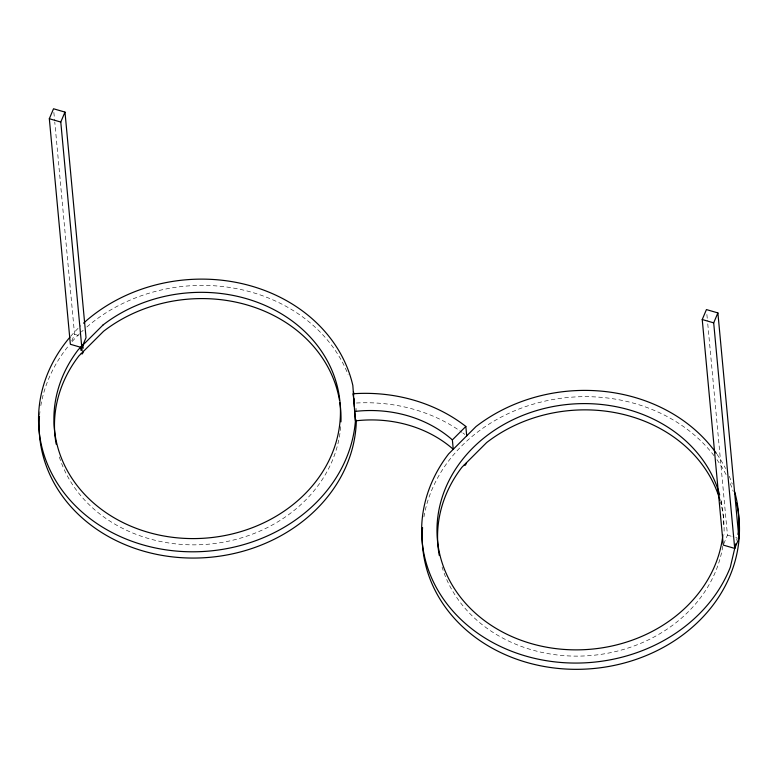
<?xml version="1.0" encoding="UTF-8"?>
<svg xmlns="http://www.w3.org/2000/svg" width="778" height="778" viewBox="0 0 778 778"><rect width="100%" height="100%" fill="white"/><g stroke="black" fill="none" stroke-linecap="round" stroke-linejoin="round"><path stroke-width="0.58" stroke-dasharray="3.89 2.92" d="M736.62 540.272L737.155 537.948L732.847 536.703M71.761 340.959L74.562 334.326L54.771 122.039M723.725 543.978L727.459 535.138L707.445 320.439M74.562 334.326L78.87 335.581M727.459 535.138L731.767 536.382M706.881 314.409L707.328 319.233M720.953 500.653L721.439 505.875A143.434 122.943 -5.3 0 0 720.584 502.413M53.867 112.392L54.655 120.833M355.974 408.119A158.809 136.121 -5.3 0 1 356.217 411.688M39.581 415.131A158.809 136.121 -5.3 0 1 39.95 411.591M40.816 405.669A158.809 136.121 -5.3 0 1 69.047 345.218M72.15 341.561A158.809 136.121 -5.3 0 1 80.523 332.78M81.408 331.934A158.809 136.121 -5.3 0 1 83.197 330.261M86.854 326.993A158.809 136.121 -5.3 0 1 348.106 374.588M70.769 336.203A158.809 136.121 -5.3 0 1 80.824 325.671M356.412 403.014A153.577 131.638 -5.3 0 1 461.938 432.286M462.91 432.986A153.577 131.638 -5.3 0 1 464.826 434.406M340.686 426.607A143.434 122.943 -5.3 0 1 210.838 543.968A143.434 122.943 -5.3 0 1 58.972 455.752M722.791 546.185A143.434 122.943 -5.3 0 1 589.102 655.669A143.434 122.943 -5.3 0 1 442.069 567.016M721.702 507.023A143.434 122.943 -5.3 0 1 723.997 534.33M721.109 500.76A143.434 122.943 -5.3 0 1 723.501 525.685M423.913 516.942A158.809 136.121 -5.3 0 1 547.245 400.631A158.809 136.121 -5.3 0 1 714.097 455.782M716.937 459.642A158.809 136.121 -5.3 0 1 726.205 474.862M730.289 483.624A158.809 136.121 -5.3 0 1 733.265 491.521M717.044 454.352A158.809 136.121 -5.3 0 1 725.621 468.589M729.229 476.243A158.809 136.121 -5.3 0 1 732.293 484.12"/><path stroke-width="1.17" d="M735.803 543.764L730.318 567.22A158.809 136.121 -5.3 0 1 509.687 650.515A158.809 136.121 -5.3 0 1 448.614 453.924L476 426.568A158.809 136.121 -5.3 0 1 716.353 453.38M737.972 534.467L738.516 532.142A158.809 136.121 -5.3 0 0 734.772 492.114M49.325 118.723L53.526 108.774L64.982 112.1L86.018 337.652L81.816 347.601L70.36 344.275L49.325 118.723L60.781 122.049L82.108 350.732M60.781 122.049L64.982 112.1M83.46 351.364L82.4 353.864L81.282 353.543M466.547 462.638L465.497 465.137L464.369 464.816M702.233 319.525L706.434 309.586L717.89 312.912L738.915 538.464L734.714 548.412L723.258 545.077L702.233 319.525L713.689 322.86L734.714 548.412M713.689 322.86L717.89 312.912M354.564 409.053L355.42 420.869A117.468 100.683 -5.3 0 1 453.253 449.285L452.378 439.891L465.837 426.451A153.577 131.638 -5.3 0 0 353.251 393.746L355.42 420.869A158.809 136.121 -5.3 0 1 142.092 544.619A158.809 136.121 -5.3 0 1 69.991 337.117M465.837 426.451L466.712 435.845M353.251 393.746L354.126 403.15M82.876 345.101L83.168 348.233M80.688 347.27L80.99 350.411M353.611 396.06L352.833 385.431A158.809 136.121 -5.3 0 0 242.425 283.727A158.809 136.121 -5.3 0 0 83.518 323.171M353.786 398.424L354.389 406.69M356.353 420.042A158.809 136.121 -5.3 0 1 191.038 558.05A158.809 136.121 -5.3 0 1 39.483 416.308M353.416 391.694A158.809 136.121 -5.3 0 1 353.922 393.999M56.191 444.199A143.434 122.943 -5.3 0 1 78.85 355.964L103.591 331.263A143.434 122.943 -5.3 0 1 247.443 305.054A143.434 122.943 -5.3 0 1 339.509 400.417M339.889 402.771A143.434 122.943 -5.3 0 1 340.959 421.871M722.85 535.167A143.434 122.943 -5.3 0 1 510.183 635.811A143.434 122.943 -5.3 0 1 494.02 430.555A143.434 122.943 -5.3 0 1 719.689 495.002M439.278 555.473A143.434 122.943 -5.3 0 1 461.938 467.238L486.678 442.536A143.434 122.943 -5.3 0 1 719.951 500.118M736.513 502.967A158.809 136.121 -5.3 0 1 590.755 668.769A158.809 136.121 -5.3 0 1 422.58 527.581M354.544 411.474A117.468 100.683 -5.3 0 1 452.378 439.891M103.007 325L78.267 349.701A143.434 122.943 -5.3 0 0 174.962 537.598A143.434 122.943 -5.3 0 0 334.832 377.972A143.434 122.943 -5.3 0 0 103.007 325"/></g></svg>
